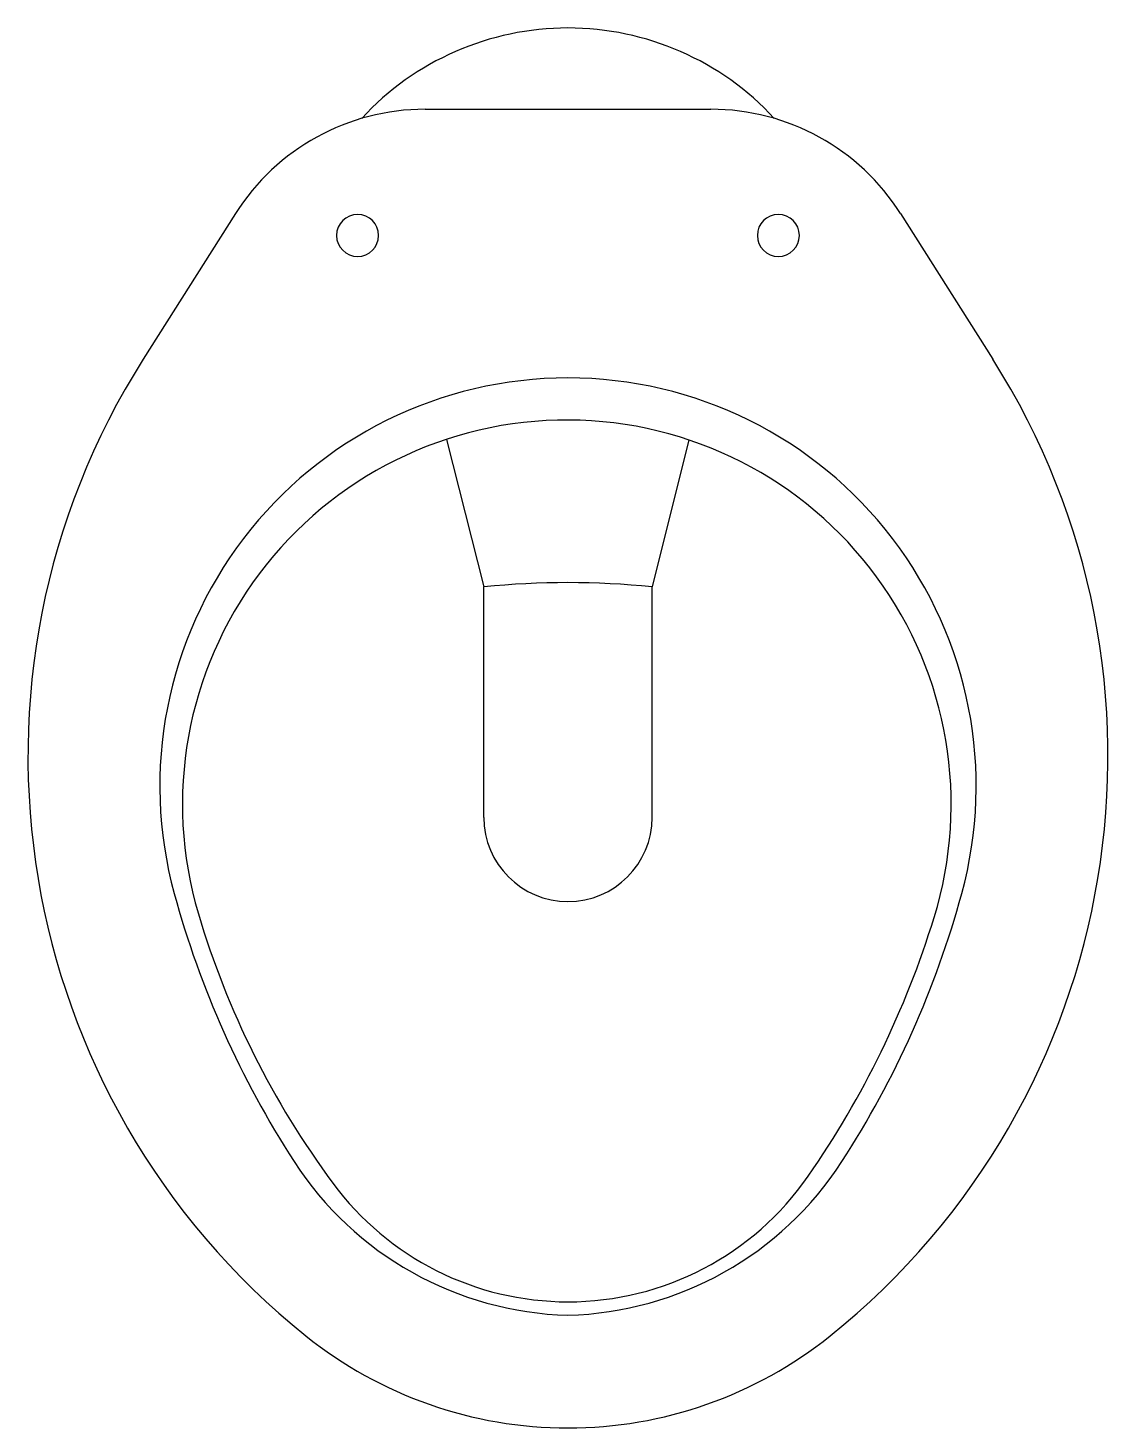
# Model space of a CAD drawing. Extents: x 753 to 1138, y 1352 to 1852.
import ezdxf

# ---------------------------------------------------------------- set-up
doc = ezdxf.new("R2010")
doc.units = 0
doc.header["$LTSCALE"] = 50
doc.layers.add('FINA', color=6, linetype='CONTINUOUS')
doc.layers.add('GROSSA', color=3, linetype='CONTINUOUS')

msp = doc.modelspace()

# ---------------------------------------------------------------- linework, layer by layer
at = {"layer": 'FINA', "color": 0, "linetype": 'CONTINUOUS'}
for points in [[(902.51, 1704.8, 0), (915.85, 1652.2, 0)], [(988.88, 1704.63, 0), (975.85, 1652.2, 0)], [(915.85, 1569.98, 0), (915.85, 1652.2, 0)], [(975.85, 1569.98, 0), (975.85, 1652.2, 0)]]:
    msp.add_polyline3d(points, dxfattribs=at)
for centre, radius, start, end in [((945.85, 1581.18), 145.52, 90.0002, 195.2863), ((945.85, 1581.18), 145.52, 344.7138, 89.9999), ((945.85, 1353.75), 299.95, 84.2599, 95.7401), ((945.85, 1569.98), 30, 180, 0), ((1135.45, 1632.97), 342.06, 195.279, 212.8852), ((756.25, 1632.97), 342.06, 327.1147, 344.7204), ((949.01, 1512.44), 120.05, 212.8881, 268.4921), ((942.69, 1512.44), 120.05, 271.5078, 327.1116)]:
    msp.add_arc(centre, radius, start, end, dxfattribs=at)
at = {"layer": 'GROSSA', "color": 0, "linetype": 'CONTINUOUS'}
msp.add_line((894.89, 1822.53), (996.82, 1822.53), dxfattribs=at)
for points in [[(827.3, 1785.32, 0), (794.45, 1733.45, 0)], [(1064.41, 1785.32, 0), (1097.25, 1733.45, 0)]]:
    msp.add_polyline3d(points, dxfattribs=at)
for centre, radius, start, end in [((945.85, 1751.52), 100, 42.6563, 137.3439), ((894.89, 1742.53), 80, 89.9999, 147.6605), ((996.82, 1742.53), 80, 32.3395, 90.0001), ((870.85, 1777.53), 7.5, 90, 270), ((870.85, 1777.53), 7.5, 270, 90), ((1020.85, 1777.53), 7.5, 90, 270), ((1020.85, 1777.53), 7.5, 270, 90), ((1018.35, 1591.7), 265, 147.6607, 231.2331), ((873.35, 1591.7), 265, 308.7669, 32.3393), ((945.43, 1574.67), 137.03, 89.7129, 196.5617), ((945.43, 1574.67), 137.03, 342.865, 89.7126), ((1112.08, 1624.22), 310.89, 196.5604, 216.456), ((756.27, 1632.99), 334.98, 325.2389, 342.8663), ((945.85, 1501.42), 104.21, 216.4569, 270.0002), ((945.85, 1501.42), 104.21, 269.9996, 325.2374), ((945.84, 1501.41), 149.2, 231.2338, 270.0033), ((945.86, 1501.41), 149.2, 269.9972, 308.767)]:
    msp.add_arc(centre, radius, start, end, dxfattribs=at)

doc.saveas('drawing.dxf')
